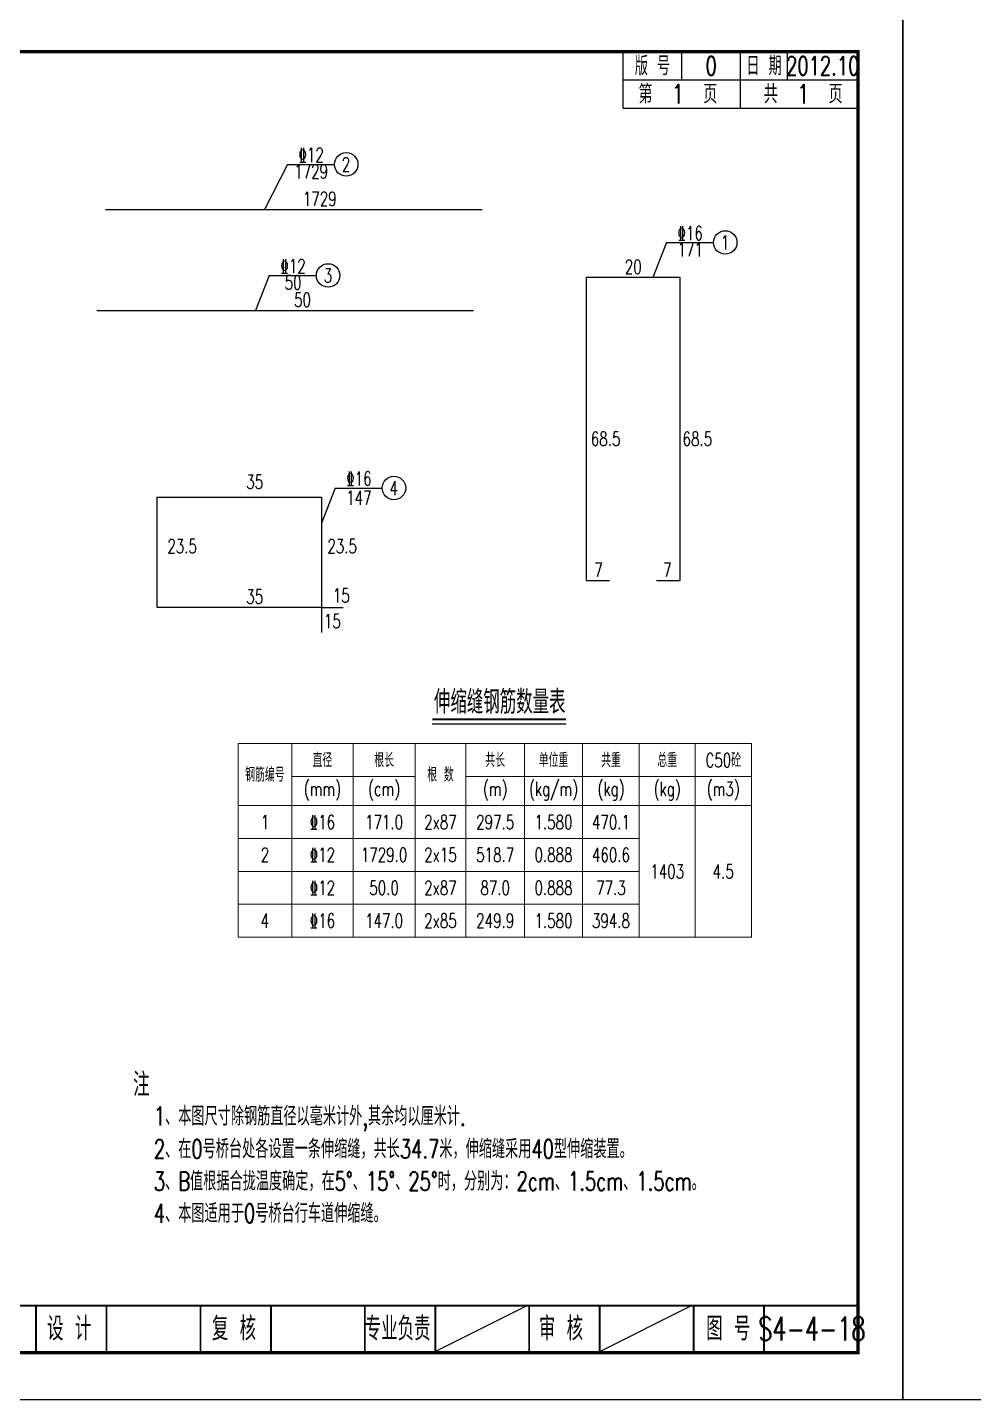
# Model space of a CAD drawing. Header units: millimetres. Extents: x -51 to 12129, y -1309 to -715.
# Drawn here: x 8162.9 to 8364.4, y -1308.7 to -1016.5 of the extents above; entities that cross this region are included whole.
import ezdxf
from ezdxf.enums import TextEntityAlignment as Align

# ---------------------------------------------------------------- set-up
doc = ezdxf.new("R2010")
doc.units = ezdxf.units.MM
doc.header["$LTSCALE"] = 0.25
doc.layers.add('TEXT', color=7, linetype='Continuous', lineweight=18)
for name, color, linetype in [('图框', 7, 'Continuous'), ('文字', 7, 'Continuous'), ('文字字符', 7, 'Continuous'), ('标注', 4, 'Continuous'), ('次轮廓线', 7, 'Continuous'), ('表格', 7, 'Continuous'), ('钢筋', 6, 'Continuous')]:
    doc.layers.add(name, color=color, linetype=linetype)
doc.styles.get("Standard").update_dxf_attribs({"font": 'simplex1.shx', "width": 0.7, "bigfont": 'hztxt.shx'})

# ---------------------------------------------------------------- blocks, each defined once
blk = doc.blocks.new('*T1618')
at = {"layer": '表格', "color": 1, "lineweight": 0}
for p, q in [((0, 0), (11.41, 0)), ((0, 0), (0, -7)), ((11.41, 0), (24.47, 0)), ((24.47, 0), (37.66, 0)), ((37.66, 0), (48.5, 0)), ((48.5, 0), (60.96, 0)), ((60.96, 0), (73.34, 0)), ((73.34, 0), (85.41, 0)), ((85.41, 0), (97.31, 0)), ((97.31, 0), (109.28, 0)), ((109.28, 0), (109.28, -7)), ((0, -7), (0, -13.2)), ((109.28, -7), (109.28, -13.2)), ((0, -13.2), (0, -20.2)), ((109.28, -13.2), (109.28, -20.2)), ((0, -20.2), (0, -27.2)), ((109.28, -20.2), (109.28, -27.2)), ((0, -27.2), (0, -34.2)), ((109.28, -27.2), (109.28, -34.2)), ((0, -34.2), (0, -41.2)), ((109.28, -34.2), (109.28, -41.2)), ((0, -41.2), (11.41, -41.2)), ((11.41, -41.2), (24.47, -41.2)), ((24.47, -41.2), (37.66, -41.2)), ((37.66, -41.2), (48.5, -41.2)), ((48.5, -41.2), (60.96, -41.2)), ((60.96, -41.2), (73.34, -41.2)), ((73.34, -41.2), (85.41, -41.2)), ((85.41, -41.2), (97.31, -41.2)), ((97.31, -41.2), (109.28, -41.2))]:
    blk.add_line(p, q, dxfattribs=at)
at = {"layer": '表格', "color": 0, "lineweight": 0}
for p, q in [((11.41, 0), (11.41, -7)), ((24.47, 0), (24.47, -7)), ((37.66, 0), (37.66, -7)), ((48.5, 0), (48.5, -7)), ((60.96, 0), (60.96, -7)), ((73.34, 0), (73.34, -7)), ((85.41, 0), (85.41, -7)), ((97.31, 0), (97.31, -7)), ((11.41, -7), (24.47, -7)), ((11.41, -7), (11.41, -13.2)), ((24.47, -7), (37.66, -7)), ((24.47, -7), (24.47, -13.2)), ((37.66, -7), (37.66, -13.2)), ((48.5, -7), (60.96, -7)), ((48.5, -7), (48.5, -13.2)), ((60.96, -7), (73.34, -7)), ((60.96, -7), (60.96, -13.2)), ((73.34, -7), (85.41, -7)), ((73.34, -7), (73.34, -13.2)), ((85.41, -7), (97.31, -7)), ((85.41, -7), (85.41, -13.2)), ((97.31, -7), (109.28, -7)), ((97.31, -7), (97.31, -13.2)), ((0, -13.2), (11.41, -13.2)), ((11.41, -13.2), (24.47, -13.2)), ((11.41, -13.2), (11.41, -20.2)), ((24.47, -13.2), (37.66, -13.2)), ((24.47, -13.2), (24.47, -20.2)), ((37.66, -13.2), (48.5, -13.2)), ((37.66, -13.2), (37.66, -20.2)), ((48.5, -13.2), (60.96, -13.2)), ((48.5, -13.2), (48.5, -20.2)), ((60.96, -13.2), (73.34, -13.2)), ((60.96, -13.2), (60.96, -20.2)), ((73.34, -13.2), (85.41, -13.2)), ((73.34, -13.2), (73.34, -20.2)), ((85.41, -13.2), (97.31, -13.2)), ((85.41, -13.2), (85.41, -20.2)), ((97.31, -13.2), (109.28, -13.2)), ((97.31, -13.2), (97.31, -20.2)), ((0, -20.2), (11.41, -20.2)), ((11.41, -20.2), (24.47, -20.2)), ((11.41, -20.2), (11.41, -27.2)), ((24.47, -20.2), (37.66, -20.2)), ((24.47, -20.2), (24.47, -27.2)), ((37.66, -20.2), (48.5, -20.2)), ((37.66, -20.2), (37.66, -27.2)), ((48.5, -20.2), (60.96, -20.2)), ((48.5, -20.2), (48.5, -27.2)), ((60.96, -20.2), (73.34, -20.2)), ((60.96, -20.2), (60.96, -27.2)), ((73.34, -20.2), (85.41, -20.2)), ((73.34, -20.2), (73.34, -27.2)), ((85.41, -20.2), (85.41, -27.2)), ((97.31, -20.2), (97.31, -27.2)), ((0, -27.2), (11.41, -27.2)), ((11.41, -27.2), (24.47, -27.2)), ((11.41, -27.2), (11.41, -34.2)), ((24.47, -27.2), (37.66, -27.2)), ((24.47, -27.2), (24.47, -34.2)), ((37.66, -27.2), (48.5, -27.2)), ((37.66, -27.2), (37.66, -34.2)), ((48.5, -27.2), (60.96, -27.2)), ((48.5, -27.2), (48.5, -34.2)), ((60.96, -27.2), (73.34, -27.2)), ((60.96, -27.2), (60.96, -34.2)), ((73.34, -27.2), (85.41, -27.2)), ((73.34, -27.2), (73.34, -34.2)), ((85.41, -27.2), (85.41, -34.2)), ((97.31, -27.2), (97.31, -34.2)), ((0, -34.2), (11.41, -34.2)), ((11.41, -34.2), (24.47, -34.2)), ((11.41, -34.2), (11.41, -41.2)), ((24.47, -34.2), (37.66, -34.2)), ((24.47, -34.2), (24.47, -41.2)), ((37.66, -34.2), (48.5, -34.2)), ((37.66, -34.2), (37.66, -41.2)), ((48.5, -34.2), (60.96, -34.2)), ((48.5, -34.2), (48.5, -41.2)), ((60.96, -34.2), (73.34, -34.2)), ((60.96, -34.2), (60.96, -41.2)), ((73.34, -34.2), (85.41, -34.2)), ((73.34, -34.2), (73.34, -41.2)), ((85.41, -34.2), (85.41, -41.2)), ((97.31, -34.2), (97.31, -41.2))]:
    blk.add_line(p, q, dxfattribs=at)
at = {"layer": '表格', "char_height": 3, "attachment_point": 5}
for s, insert, width in [('直径', (17.94, -3.5), 10.0622), ('根长', (31.07, -3.5), 10.1956), ('共长', (54.73, -3.5), 9.4625), ('单位重', (67.15, -3.5), 9.381), ('共重', (79.38, -3.5), 9.0732), ('总重', (91.36, -3.5), 8.8923), ('C50砼', (103.29, -3.5), 8.9738), ('钢筋编号', (5.7, -6.6), 8.4063), ('根 数', (43.08, -6.6), 7.8334), ('(mm)', (17.94, -10.1), 10.0622), ('(cm)', (31.07, -10.1), 10.1956), ('(m)', (54.73, -10.1), 9.4625), ('(kg/m)', (67.15, -10.1), 9.381), ('(kg)', (79.38, -10.1), 9.0732), ('(kg)', (91.36, -10.1), 8.8923), ('(m3)', (103.29, -10.1), 8.9738), ('1', (5.7, -16.7), 8.4063), ('\x8416', (17.94, -16.7), 10.0622), ('171.0', (31.07, -16.7), 10.1956), ('2x87', (43.08, -16.7), 7.8334), ('297.5', (54.73, -16.7), 9.4625), ('1.580', (67.15, -16.7), 9.381), ('470.1', (79.38, -16.7), 9.0732), ('2', (5.7, -23.7), 8.4063), ('\x8412', (17.94, -23.7), 10.0622), ('1729.0', (31.07, -23.7), 10.1956), ('2x15', (43.08, -23.7), 7.8334), ('518.7', (54.73, -23.7), 9.4625), ('0.888', (67.15, -23.7), 9.381), ('460.6', (79.38, -23.7), 9.0732), ('1403', (91.36, -27.2), 8.8923), ('4.5', (103.29, -27.2), 8.9738), ('\x8412', (17.94, -30.7), 10.0622), ('50.0', (31.07, -30.7), 10.1956), ('2x87', (43.08, -30.7), 7.8334), ('87.0', (54.73, -30.7), 9.4625), ('0.888', (67.15, -30.7), 9.381), ('77.3', (79.38, -30.7), 9.0732), ('4', (5.7, -37.7), 8.4063), ('\x8416', (17.94, -37.7), 10.0622), ('147.0', (31.07, -37.7), 10.1956), ('2x85', (43.08, -37.7), 7.8334), ('249.9', (54.73, -37.7), 9.4625), ('1.580', (67.15, -37.7), 9.381), ('394.8', (79.38, -37.7), 9.0732)]:
    blk.add_mtext(s, dxfattribs=dict(at, insert=insert, width=width))
blk = doc.blocks.new('series')
at = {"width": 0.75}
for tag, height, p in [('页码', 4, (-35, -19)), ('图名', 5, (-220, -282)), ('图号', 5, (-20, -282))]:
    blk.add_attdef(tag, text='', height=height, dxfattribs=at).set_placement(p, align=Align.MIDDLE_CENTER)
blk = doc.blocks.new('123')
at = {"layer": '图框', "color": 2}
blk.add_lwpolyline([(369.33, -1011.65), (369.33, -714.65), (-50.67, -714.65), (-50.67, -1011.65)], close=True, dxfattribs=at)

msp = doc.modelspace()

# ---------------------------------------------------------------- linework, layer by layer
for p, q in [((8249.33091, -1298.65472), (8269.33091, -1288.65472)), ((8249.33091, -1298.65472), (8269.33091, -1288.65472)), ((8284.33091, -1298.65472), (8304.33091, -1288.65472)), ((8284.33091, -1298.65472), (8304.33091, -1288.65472))]:
    msp.add_line(p, q)
at = {"const_width": 0.7}
msp.add_lwpolyline([(7959.75412, -1298.65472), (8339.75412, -1298.65472), (8339.75412, -1021.65472), (7959.75412, -1021.65472)], close=True, dxfattribs=at)
at = {"const_width": 0.4}
for points in [[(7959.75412, -1288.65472), (8339.75412, -1288.65472)], [(8234.75412, -1298.65472), (8234.75412, -1288.65472)], [(8249.75412, -1298.65472), (8249.75412, -1288.65472)], [(8269.75412, -1298.65472), (8269.75412, -1288.65472)], [(8284.75412, -1298.65472), (8284.75412, -1288.65472)], [(8304.75412, -1298.65472), (8304.75412, -1288.65472)], [(8319.75412, -1298.65472), (8319.75412, -1288.65472)]]:
    msp.add_lwpolyline(points, dxfattribs=at)
at = {"layer": '图框', "const_width": 0.4}
for points in [[(8164.75412, -1298.65472), (8164.75412, -1288.65472)], [(8179.75412, -1298.65472), (8179.75412, -1288.65472)], [(8199.75412, -1298.65472), (8199.75412, -1288.65472)], [(8214.75412, -1298.65472), (8214.75412, -1288.65472)], [(8234.75412, -1298.65472), (8234.75412, -1288.65472)]]:
    msp.add_lwpolyline(points, dxfattribs=at)
at = {"layer": '文字'}
msp.add_line((8249.12042, -1164.79076), (8277.61369, -1164.79076), dxfattribs=at)
at = {"layer": '文字', "const_width": 0.4}
msp.add_lwpolyline([(8249.12042, -1163.79076), (8277.61369, -1163.79076)], dxfattribs=at)
at = {"layer": '文字'}
for centre in [(8230.793, -1045.63588), (8311.49552, -1062.27002), (8226.93781, -1069.29586), (8240.95297, -1114.55024)]:
    msp.add_circle(centre, 2.5, dxfattribs=at)
at = {"layer": '标注'}
for p, q in [((8218.25117, -1045.63588), (8213.36353, -1055.28071)), ((8218.25117, -1045.63588), (8228.293, -1045.63588)), ((8298.95369, -1062.27002), (8296.05069, -1069.75226)), ((8298.95369, -1062.27002), (8308.99552, -1062.27002)), ((8214.39598, -1069.29586), (8211.49298, -1076.7781)), ((8214.39598, -1069.29586), (8224.43781, -1069.29586)), ((8228.41114, -1114.55024), (8225.50814, -1122.03248)), ((8228.41114, -1114.55024), (8238.45297, -1114.55024))]:
    msp.add_line(p, q, dxfattribs=at)
at = {"layer": '次轮廓线'}
for p, q in [((8289.75412, -1033.65472), (8289.75412, -1021.65472)), ((8302.25412, -1027.65472), (8302.25412, -1021.65472)), ((8314.75412, -1027.65472), (8314.75412, -1021.65472)), ((8324.75412, -1027.65472), (8324.75412, -1021.65472)), ((8289.75412, -1027.65472), (8339.75412, -1027.65472)), ((8314.75412, -1033.65472), (8314.75412, -1027.65472)), ((8289.75412, -1033.65472), (8339.75412, -1033.65472))]:
    msp.add_line(p, q, dxfattribs=at)
at = {"layer": '钢筋'}
for p, q in [((8179.56677, -1055.28071), (8259.74786, -1055.28071)), ((8177.69622, -1076.7781), (8257.87732, -1076.7781)), ((8225.50814, -1139.99021), (8225.50814, -1145.2973)), ((8225.50814, -1139.99021), (8230.15086, -1139.99021))]:
    msp.add_line(p, q, dxfattribs=at)
msp.add_lwpolyline([(8296.87906, -1134.25226), (8301.87906, -1134.25226), (8301.87906, -1069.75226), (8281.87906, -1069.75226), (8281.87906, -1134.25226), (8286.87906, -1134.25226)], dxfattribs=at)
msp.add_lwpolyline([(8225.50814, -1116.49021), (8225.50814, -1139.99021), (8190.50814, -1139.99021), (8190.50814, -1116.49021)], close=True, dxfattribs=at)

# ---------------------------------------------------------------- block references
ref = msp.add_blockref('series', (8349.75412, -1011.65472))
ref.add_attrib('页码', '第  1  页    共  1  页', dxfattribs={"height": 4, "width": 0.75}).set_placement((8314.75412, -1030.65472), align=Align.MIDDLE_CENTER)
msp.add_blockref('*T1618', (8207.77708, -1168.98818))
at = {"layer": '标注'}
for p in [(7980, -297), (8400, -297)]:
    msp.add_blockref('123', p, dxfattribs=at)

# ---------------------------------------------------------------- texts
at = {"color": 7, "width": 0.7}
for s, p in [('1、本图尺寸除钢筋直径以毫米计外,其余均以厘米计.', (8189.81761, -1246.30034)), ('2、在0号桥台处各设置一条伸缩缝，共长34.7米，伸缩缝采用40型伸缩装置。', (8189.81761, -1253.28882)), ('3、B值根据合拢温度确定，在5%%D、15%%D、25%%D时，分别为：2cm、1.5cm、1.5cm。', (8189.81761, -1260.15473)), ('4、本图适用于0号桥台行车道伸缩缝。 ', (8189.81761, -1266.98976))]:
    msp.add_text(s, height=4, dxfattribs=at).set_placement(p, align=Align.TOP_LEFT)
at = {"width": 0.7}
for s, p in [('专业负责', (8241.74435, -1293.56013)), ('审 核', (8276.51815, -1293.56013)), ('图 号', (8312.13732, -1293.56013)), ('S4-4-18', (8329.95697, -1293.56014))]:
    msp.add_text(s, height=5, dxfattribs=at).set_placement(p, align=Align.MIDDLE_CENTER)
at = {"layer": 'TEXT', "width": 0.7}
msp.add_text('注', height=5, dxfattribs=at).set_placement((8185.41575, -1239.0797), align=Align.TOP_LEFT)
at = {"layer": '图框', "width": 0.7}
for s, p in [('设 计', (8171.79879, -1293.56013)), ('复 核', (8206.8936, -1293.56013))]:
    msp.add_text(s, height=5, dxfattribs=at).set_placement(p, align=Align.MIDDLE_CENTER)
at = {"layer": '文字', "width": 0.7}
for s, height, p in [('版 号', 4, (8296.00412, -1024.65472)), ('日 期', 4, (8319.75412, -1024.65472)), ('0', 4, (8308.50412, -1024.65472)), ('2012.10', 4, (8332.25412, -1024.65472)), ('2', 3, (8230.73979, -1045.65986)), ('1', 3, (8311.44231, -1062.294)), ('3', 3, (8226.88461, -1069.31984)), ('4', 3, (8240.89976, -1114.57422)), ('伸缩缝钢筋数量表', 5, (8263.47994, -1160.12062))]:
    msp.add_text(s, height=height, dxfattribs=at).set_placement(p, align=Align.MIDDLE_CENTER)
at = {"layer": '文字字符', "width": 0.7}
for s, p in [('%%13212', (8223.32606, -1045.13588)), ('1729', (8223.32606, -1048.63588)), ('%%13216', (8304.02858, -1061.77002)), ('171', (8304.02858, -1065.27002)), ('%%13212', (8219.47087, -1068.79586)), ('50', (8219.47087, -1072.29586)), ('%%13216', (8233.48602, -1114.05024)), ('147', (8233.48602, -1118.13002))]:
    msp.add_text(s, height=3, dxfattribs=at).set_placement(p, align=Align.CENTER)
for s, p in [('1729', (8221.55348, -1054.48071)), ('20', (8290.10532, -1068.95226)), ('50', (8219.68294, -1075.9781)), ('68.5', (8282.86874, -1105.59983)), ('68.5', (8302.40141, -1105.59983)), ('35', (8209.49599, -1114.74537)), ('23.5', (8192.69913, -1128.42707)), ('23.5', (8226.77707, -1128.42707)), ('7', (8283.59292, -1133.45226)), ('7', (8298.26374, -1133.45226)), ('35', (8209.49599, -1139.19021)), ('15', (8227.92941, -1138.93435)), ('15', (8226.03049, -1144.42837))]:
    msp.add_text(s, height=3, dxfattribs=at).set_placement(p)

doc.saveas('drawing.dxf')
